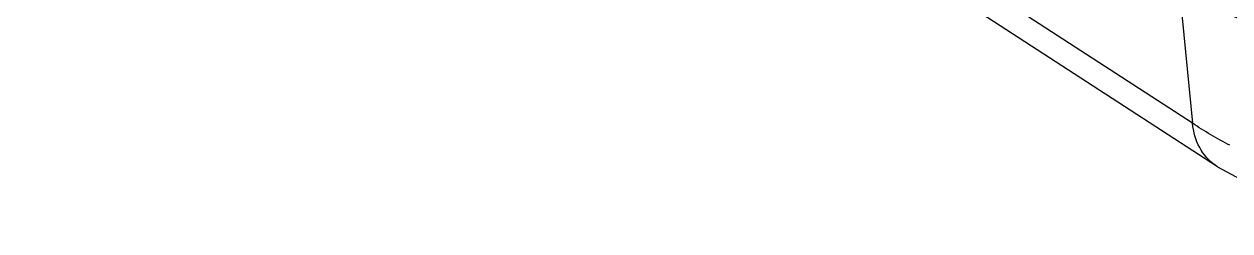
# Model space of a CAD drawing. Header units: millimetres. Extents: x 1571 to 1968, y -272 to 59.
# Drawn here: x 1677.76 to 1694.17, y -247.86 to -245.05 of the extents above; entities that cross this region are included whole.
import ezdxf

# ---------------------------------------------------------------- set-up
doc = ezdxf.new("R2010")
doc.units = ezdxf.units.MM

msp = doc.modelspace()

# ---------------------------------------------------------------- linework, layer by layer
at = {"color": 7, "linetype": 'Continuous'}
for p, q in [((1693.663, -246.394), (1641.728, -212.701)), ((1694.002, -246.985), (1642.068, -213.292)), ((1693.483, -244.534), (1693.663, -246.394))]:
    msp.add_line(p, q, dxfattribs=at)
msp.add_lwpolyline([(1694.002, -246.984), (1695.068, -247.555), (1696.243, -247.856), (1697.239, -247.778)], dxfattribs=at)
for points, start_tangent, end_tangent in [([(1693.483, -244.534), (1693.804, -244.729), (1694.106, -244.885), (1694.657, -245.089), (1695.14, -245.161), (1695.563, -245.116), (1695.579, -245.112)], (0.83935, -0.543591), (0.967192, 0.254046)), ([(1694.002, -246.984), (1693.979, -246.969), (1693.762, -246.724), (1693.663, -246.394)], (-0.839083, 0.544004), (-0.096157, 0.995366)), ([(1694.172, -246.693), (1693.663, -246.394)], (-0.885637, 0.464378), (-0.838922, 0.544251))]:
    msp.add_spline(points, degree=3, dxfattribs=dict(at, start_tangent=start_tangent, end_tangent=end_tangent))

doc.saveas('drawing.dxf')
